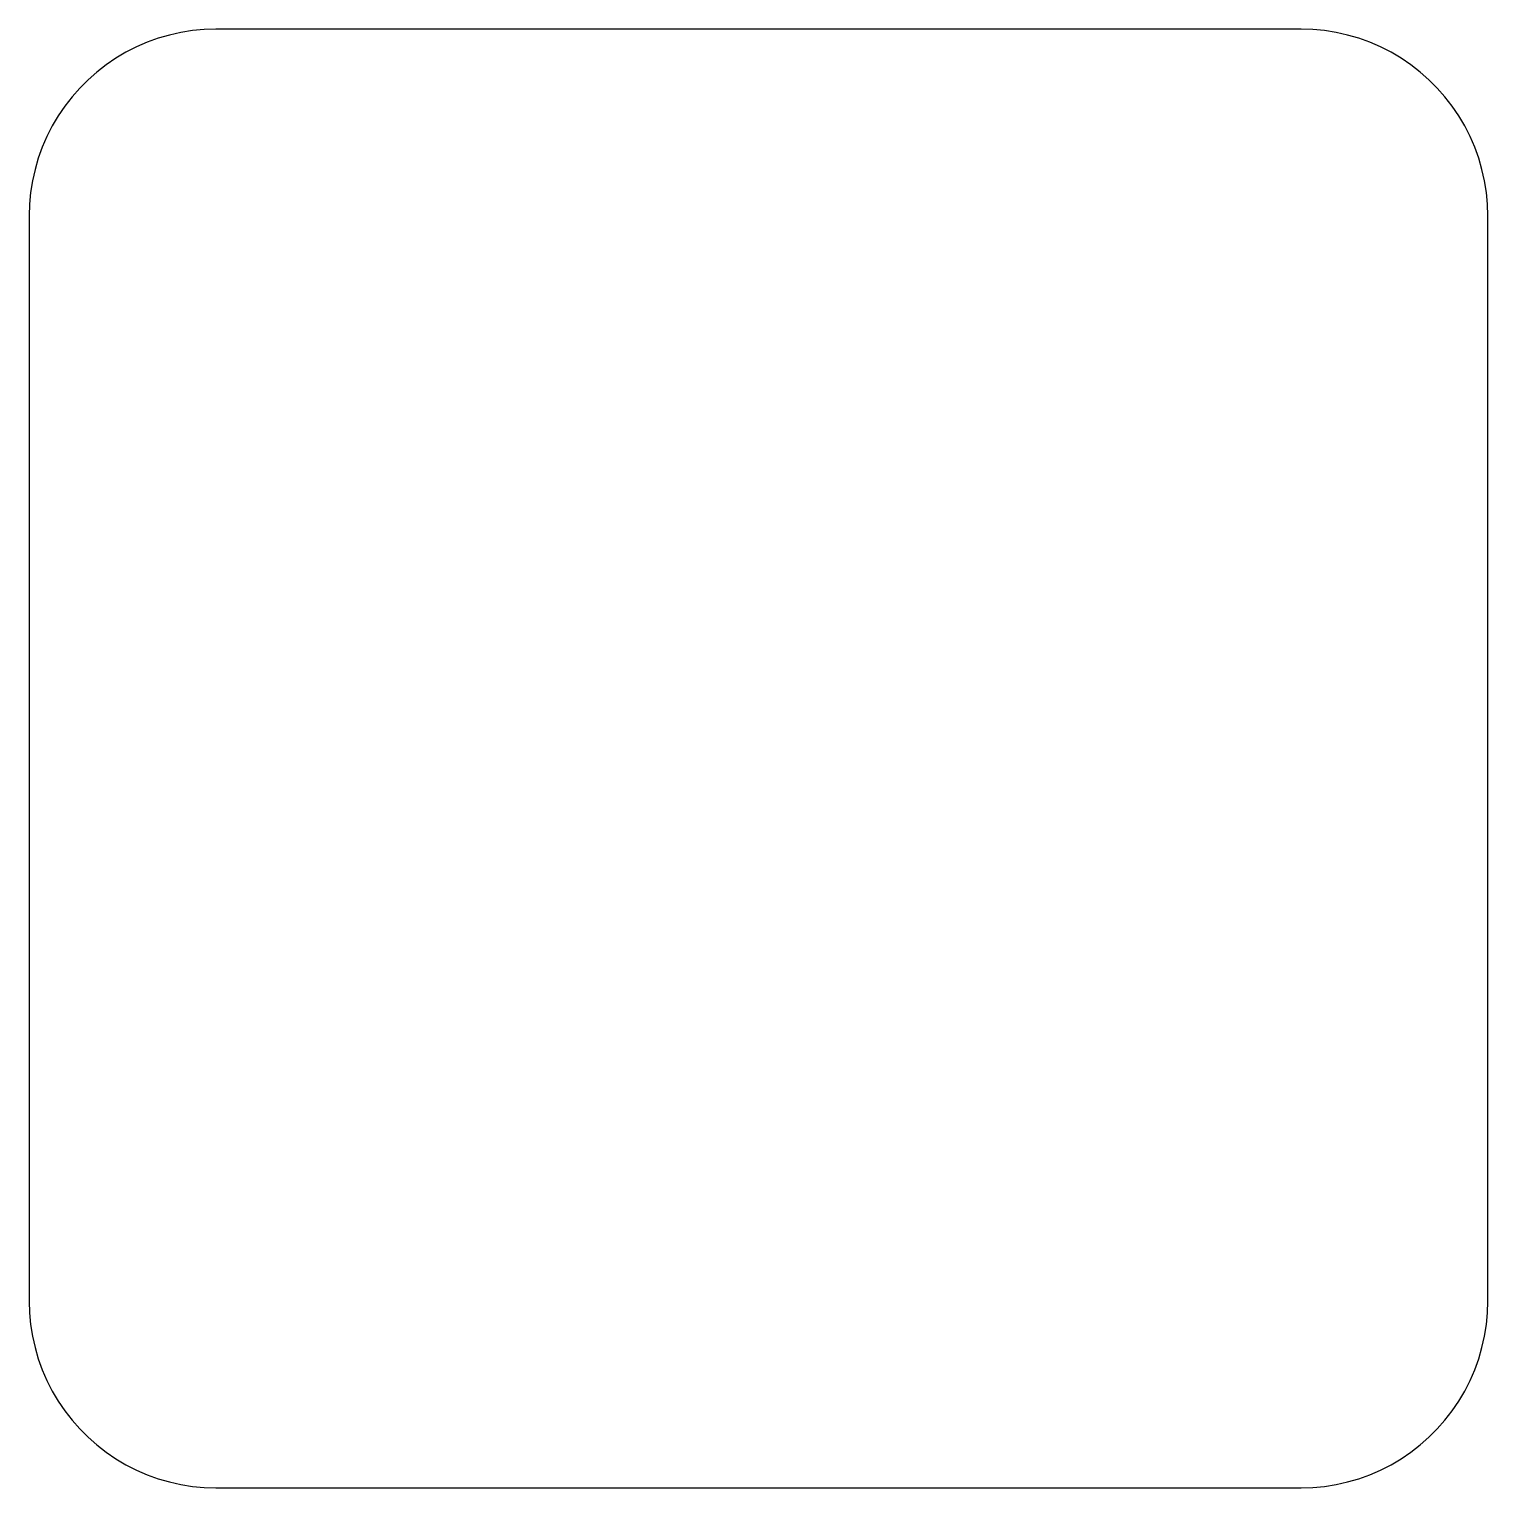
# Model space of a CAD drawing. Header units: metres. Extents: x -42.6 to 42.6, y -42.6 to 42.6.
import ezdxf

# ---------------------------------------------------------------- set-up
doc = ezdxf.new("R2010")
doc.units = ezdxf.units.M

msp = doc.modelspace()

# ---------------------------------------------------------------- linework, layer by layer
for p, q in [((-35.7123, 41.8394), (-36.3412, 41.5672)), ((-35.0674, 42.0715), (-35.7123, 41.8394)), ((-34.4093, 42.2627), (-35.0674, 42.0715)), ((-33.7405, 42.4122), (-34.4093, 42.2627)), ((-33.0636, 42.5194), (-33.7405, 42.4122)), ((-32.3813, 42.5839), (-33.0636, 42.5194)), ((-31.6964, 42.6054), (-32.3813, 42.5839)), ((31.6964, 42.6054), (-31.6964, 42.6054)), ((32.3813, 42.5839), (31.6964, 42.6054)), ((33.0636, 42.5194), (32.3813, 42.5839)), ((33.7405, 42.4122), (33.0636, 42.5194)), ((34.4093, 42.2627), (33.7405, 42.4122)), ((35.0674, 42.0715), (34.4093, 42.2627)), ((35.7123, 41.8394), (35.0674, 42.0715)), ((36.3412, 41.5672), (35.7123, 41.8394)), ((-37.5417, 40.9072), (-38.1086, 40.522)), ((-36.9518, 41.2561), (-37.5417, 40.9072)), ((-36.3412, 41.5672), (-36.9518, 41.2561)), ((36.9518, 41.2561), (36.3412, 41.5672)), ((37.5417, 40.9072), (36.9518, 41.2561)), ((38.1086, 40.522), (37.5417, 40.9072)), ((-38.6501, 40.102), (-39.1641, 39.6487)), ((-38.1086, 40.522), (-38.6501, 40.102)), ((38.6501, 40.102), (38.1086, 40.522)), ((39.1641, 39.6487), (38.6501, 40.102)), ((-39.1641, 39.6487), (-39.6487, 39.1641)), ((39.6487, 39.1641), (39.1641, 39.6487)), ((-40.102, 38.6501), (-40.522, 38.1086)), ((-39.6487, 39.1641), (-40.102, 38.6501)), ((40.102, 38.6501), (39.6487, 39.1641)), ((40.522, 38.1086), (40.102, 38.6501)), ((-40.9072, 37.5417), (-41.2561, 36.9518)), ((-40.522, 38.1086), (-40.9072, 37.5417)), ((40.9072, 37.5417), (40.522, 38.1086)), ((41.2561, 36.9518), (40.9072, 37.5417)), ((-41.2561, 36.9518), (-41.5672, 36.3412)), ((41.5672, 36.3412), (41.2561, 36.9518)), ((-41.5672, 36.3412), (-41.8394, 35.7123)), ((41.8394, 35.7123), (41.5672, 36.3412)), ((-42.0715, 35.0674), (-42.2627, 34.4093)), ((-41.8394, 35.7123), (-42.0715, 35.0674)), ((42.0715, 35.0674), (41.8394, 35.7123)), ((42.2627, 34.4093), (42.0715, 35.0674)), ((-42.2627, 34.4093), (-42.4122, 33.7405)), ((42.4122, 33.7405), (42.2627, 34.4093)), ((-42.4122, 33.7405), (-42.5194, 33.0636)), ((42.5194, 33.0636), (42.4122, 33.7405)), ((-42.5839, 32.3813), (-42.6055, 31.6964)), ((-42.5194, 33.0636), (-42.5839, 32.3813)), ((42.5839, 32.3813), (42.5194, 33.0636)), ((42.6054, 31.6964), (42.5839, 32.3813)), ((-42.6055, 31.6964), (-42.6055, -31.6964)), ((42.6054, -31.6964), (42.6054, 31.6964)), ((-42.6055, -31.6964), (-42.5839, -32.3813)), ((42.5839, -32.3813), (42.6054, -31.6964)), ((-42.5839, -32.3813), (-42.5194, -33.0636)), ((-42.5194, -33.0636), (-42.4122, -33.7405)), ((42.4122, -33.7405), (42.5194, -33.0636)), ((42.5194, -33.0636), (42.5839, -32.3813)), ((-42.4122, -33.7405), (-42.2627, -34.4093)), ((42.2627, -34.4093), (42.4122, -33.7405)), ((-42.2627, -34.4093), (-42.0715, -35.0674)), ((42.0715, -35.0674), (42.2627, -34.4093)), ((-42.0715, -35.0674), (-41.8394, -35.7123)), ((-41.8394, -35.7123), (-41.5672, -36.3412)), ((41.5672, -36.3412), (41.8394, -35.7123)), ((41.8394, -35.7123), (42.0715, -35.0674)), ((-41.5672, -36.3412), (-41.2561, -36.9518)), ((41.2561, -36.9518), (41.5672, -36.3412)), ((-41.2561, -36.9518), (-40.9072, -37.5417)), ((40.9072, -37.5417), (41.2561, -36.9518)), ((-40.9072, -37.5417), (-40.522, -38.1086)), ((-40.522, -38.1086), (-40.102, -38.6501)), ((40.102, -38.6501), (40.522, -38.1086)), ((40.522, -38.1086), (40.9072, -37.5417)), ((-40.102, -38.6501), (-39.6487, -39.1641)), ((-39.6487, -39.1641), (-39.1641, -39.6487)), ((39.1641, -39.6487), (39.6487, -39.1641)), ((39.6487, -39.1641), (40.102, -38.6501)), ((-39.1641, -39.6487), (-38.6501, -40.102)), ((38.6501, -40.102), (39.1641, -39.6487)), ((-38.6501, -40.102), (-38.1086, -40.522)), ((-38.1086, -40.522), (-37.5417, -40.9072)), ((37.5417, -40.9072), (38.1086, -40.522)), ((38.1086, -40.522), (38.6501, -40.102)), ((-37.5417, -40.9072), (-36.9518, -41.2561)), ((-36.9518, -41.2561), (-36.3412, -41.5672)), ((-36.3412, -41.5672), (-35.7123, -41.8394)), ((35.7123, -41.8394), (36.3412, -41.5672)), ((36.3412, -41.5672), (36.9518, -41.2561)), ((36.9518, -41.2561), (37.5417, -40.9072)), ((-35.7123, -41.8394), (-35.0674, -42.0715)), ((-35.0674, -42.0715), (-34.4093, -42.2627)), ((-34.4093, -42.2627), (-33.7405, -42.4122)), ((-33.7405, -42.4122), (-33.0636, -42.5194)), ((-33.0636, -42.5194), (-32.3813, -42.5839)), ((-32.3813, -42.5839), (-31.6964, -42.6055)), ((31.6964, -42.6055), (32.3813, -42.5839)), ((32.3813, -42.5839), (33.0636, -42.5194)), ((33.0636, -42.5194), (33.7405, -42.4122)), ((33.7405, -42.4122), (34.4093, -42.2627)), ((34.4093, -42.2627), (35.0674, -42.0715)), ((35.0674, -42.0715), (35.7123, -41.8394)), ((-31.6964, -42.6055), (31.6964, -42.6055))]:
    msp.add_line(p, q)

doc.saveas('drawing.dxf')
